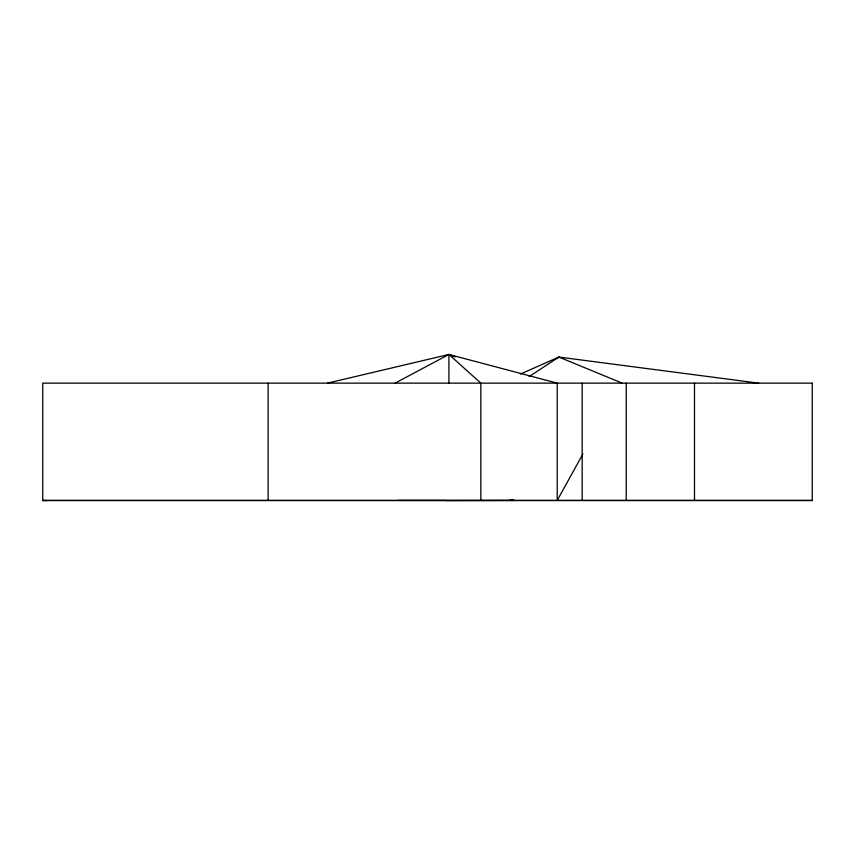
<?xml version="1.0" encoding="UTF-8"?>
<svg xmlns="http://www.w3.org/2000/svg" width="855" height="855" viewBox="0 0 855 855"><rect width="100%" height="100%" fill="white"/><g stroke="black" fill="none" stroke-linecap="round" stroke-linejoin="round"><path stroke-width="1.28" d="M582.918 453.962L557.225 500.41L557.225 383.136L448.918 354.462L327.518 383.136M556.851 358.662L558.871 357.059L758.535 383.136L755.884 383.403M529.106 376.617L558.871 357.059L622.109 383.136M397.693 500.41L446.096 500.41M395.106 383.136L448.918 354.462L455.084 356.973M520.364 374.084L558.871 357.059M445.188 355.894L448.918 354.462L480.831 383.136L480.831 500.41M46.598 500.517L42.75 500.538L812.25 500.538M445.872 500.538L514.368 500.41L510.414 499.726M753.212 382.997L758.535 383.136M694.495 383.136L694.495 500.41M626.234 383.136L626.234 500.41M582.18 383.136L582.18 500.41M448.918 354.462L448.918 383.136M268.107 383.136L268.107 500.41M812.239 383.136L42.75 383.136L42.75 500.41L812.239 500.41L812.239 383.136"/></g></svg>
